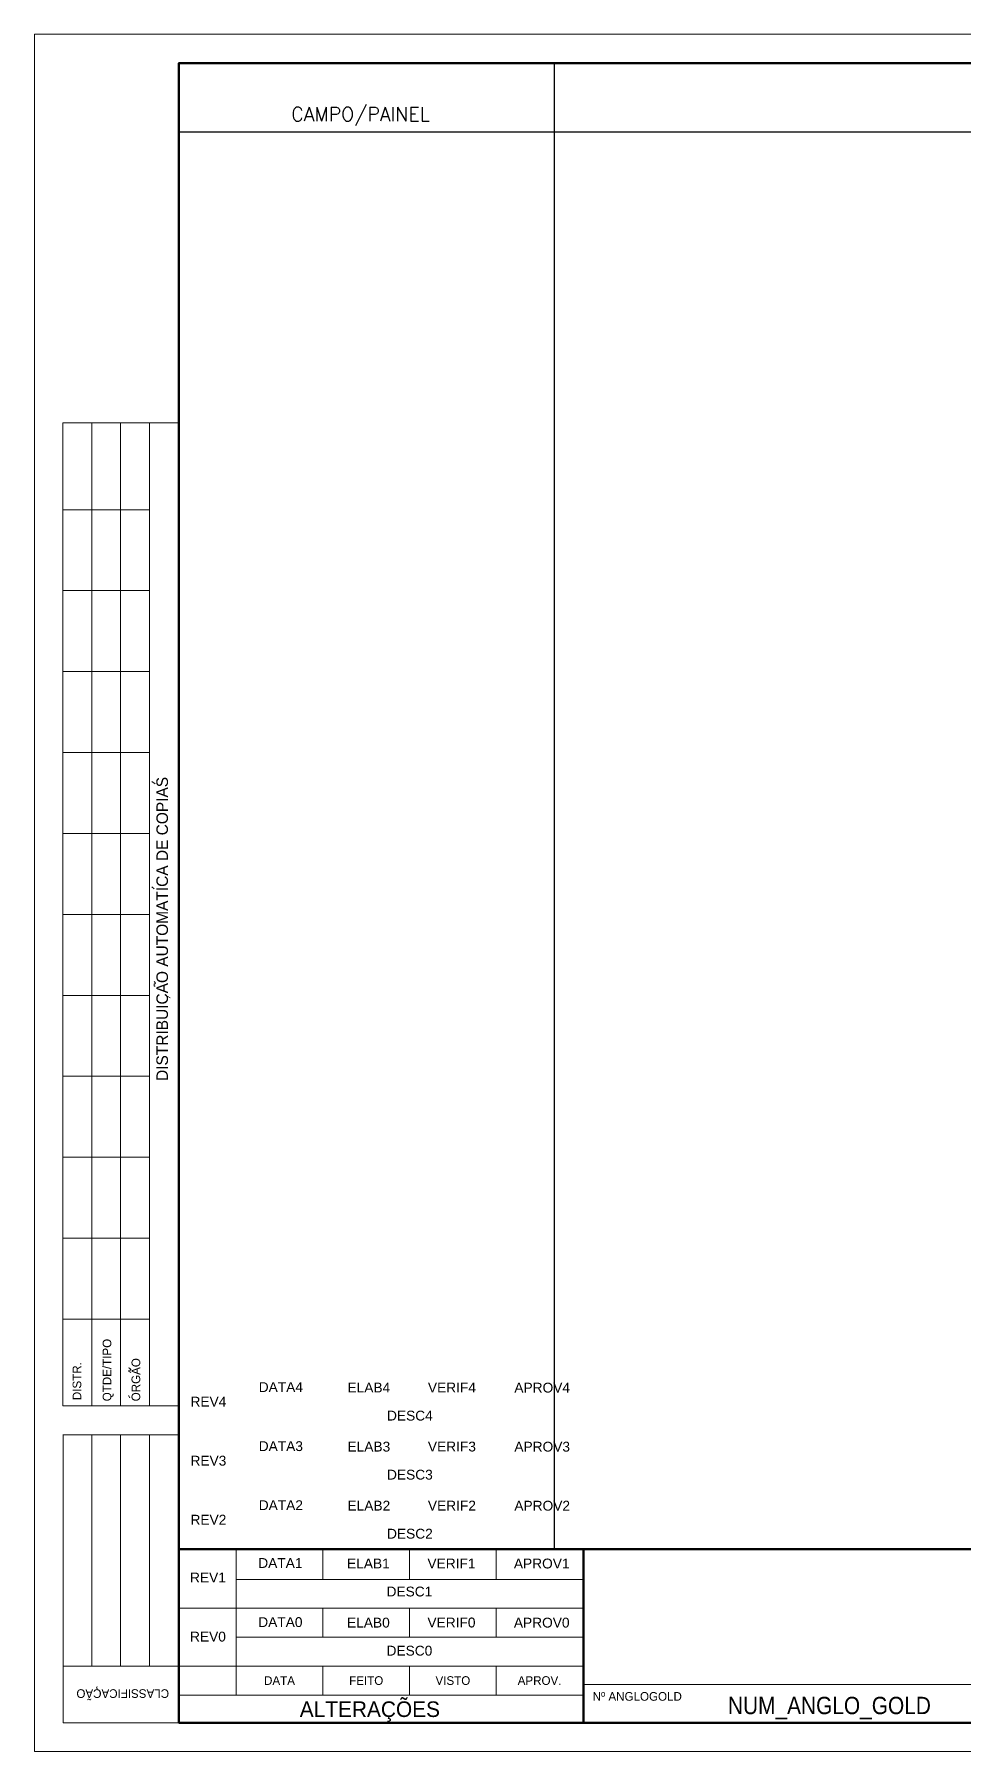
# Model space of a CAD drawing. Header units: millimetres. Extents: x 299 to 719, y 186 to 483.
# Drawn here: x 299.1 to 459.9, y 186 to 483 of the extents above; entities that cross this region are included whole.
import ezdxf
from ezdxf.enums import TextEntityAlignment as Align

# ---------------------------------------------------------------- set-up
doc = ezdxf.new("R2010")
doc.units = ezdxf.units.MM
doc.layers.add('-1', color=7, linetype='Continuous', lineweight=0)
doc.layers.add('1', color=7, linetype='Continuous', lineweight=0)
doc.layers.add('-3', color=7, linetype='Continuous')
doc.styles.add('ROMANS', font='romans')
doc.styles.add('Style-Arial', font='ARIAL.TTF')
doc.styles.add('Style-INTL_ENGINEERING', font='INTL_ENGINEERING.shx')
doc.styles.add('Style-WORKING', font='WORKING.shx')

msp = doc.modelspace()

# ---------------------------------------------------------------- linework, layer by layer
at = {"layer": '-1', "color": 7, "linetype": 'Continuous'}
for p, q in [((304.04, 245.83), (304.04, 415.83)), ((304.04, 415.83), (324.04, 415.83)), ((309.04, 245.83), (309.04, 415.83)), ((314.04, 415.83), (314.04, 245.83)), ((319.04, 245.83), (319.04, 415.83)), ((304.04, 400.83), (319.04, 400.83)), ((304.04, 386.83), (319.04, 386.83)), ((304.04, 372.83), (319.04, 372.83)), ((304.04, 358.83), (319.04, 358.83)), ((320.04, 353.43), (319.44, 353.83)), ((304.04, 344.83), (319.04, 344.83)), ((319.84, 335.23), (319.44, 335.63)), ((304.04, 330.83), (319.04, 330.83)), ((304.04, 316.83), (319.04, 316.83)), ((322.24, 316.63), (322.64, 316.43)), ((304.04, 302.83), (319.04, 302.83)), ((304.04, 288.83), (319.04, 288.83)), ((304.04, 274.83), (319.04, 274.83)), ((304.04, 260.83), (319.04, 260.83)), ((315.64, 247.23), (315.44, 247.63)), ((324.04, 245.83), (304.04, 245.83)), ((304.04, 240.83), (324.04, 240.83)), ((304.12, 191.04), (304.12, 240.83)), ((309.04, 200.83), (309.04, 240.83)), ((314.04, 240.83), (314.04, 200.83)), ((319.04, 200.83), (319.04, 240.83)), ((334.04, 221.04), (334.04, 195.83)), ((349.04, 221.04), (349.04, 215.83)), ((364.04, 221.04), (364.04, 215.83)), ((379.04, 221.04), (379.04, 215.83)), ((334.04, 215.83), (394.04, 215.83)), ((324.04, 210.83), (394.04, 210.83)), ((349.04, 210.83), (349.04, 205.83)), ((364.04, 210.83), (364.04, 205.83)), ((379.04, 210.83), (379.04, 205.83)), ((334.04, 205.83), (394.04, 205.83)), ((304.04, 200.83), (324.04, 200.83)), ((324.04, 200.83), (394.04, 200.83)), ((349.04, 200.83), (349.04, 195.83)), ((364.04, 200.83), (364.04, 195.83)), ((379.04, 200.83), (379.04, 195.83)), ((324.04, 195.83), (392.08, 195.83)), ((324.04, 195.83), (394.04, 195.83)), ((324.12, 191.04), (304.12, 191.04))]:
    msp.add_line(p, q, dxfattribs=at)
at = {"layer": '-1', "color": 7, "linetype": 'Continuous', "lineweight": 70}
for p, q in [((324.12, 221.04), (714.12, 221.04)), ((394.12, 191.04), (394.12, 221.04))]:
    msp.add_line(p, q, dxfattribs=at)
at = {"layer": '-1', "color": 7}
msp.add_line((464.12, 197.64), (394.12, 197.64), dxfattribs=at)
at = {"layer": '-1', "color": 7, "linetype": 'Continuous', "flags": 128}
msp.add_lwpolyline([(299.12, 186.04), (719.12, 186.04), (719.12, 483.04), (299.12, 483.04)], close=True, dxfattribs=at)
at = {"layer": '-1', "color": 7, "lineweight": 70, "flags": 128}
msp.add_lwpolyline([(324.12, 191.04), (714.12, 191.04), (714.12, 478.04), (324.12, 478.04)], close=True, dxfattribs=at)
at = {"layer": '-1', "color": 7, "linetype": 'Continuous'}
for points, knots in [([(320.04, 318.43), (319.97, 318.43), (319.87, 318.39), (319.84, 318.43), (319.81, 318.46), (319.84, 318.56), (319.84, 318.63), (319.84, 318.69), (319.84, 318.76), (319.84, 318.83), (319.84, 318.89), (320.01, 318.77), (320.04, 318.83), (320.07, 318.88), (320.08, 318.97), (320.04, 319.03), (319.99, 319.1), (319.93, 319.18), (319.84, 319.23)], [0, 0, 0, 0, 0.155904, 0.155904, 0.155904, 0.311808, 0.311808, 0.311808, 0.467711, 0.467711, 0.467711, 0.623615, 0.623615, 0.623615, 0.779519, 0.779519, 0.779519, 1, 1, 1, 1]), ([(315.84, 251.63), (315.69, 251.67), (315.52, 251.75), (315.44, 251.83), (315.39, 251.87), (315.56, 251.98), (315.64, 252.03), (315.7, 252.06), (315.83, 252), (315.84, 252.03), (315.87, 252.09), (315.62, 252.37), (315.44, 252.43)], [0, 0, 0, 0, 0.298991, 0.298991, 0.298991, 0.48809, 0.48809, 0.48809, 0.621803, 0.621803, 0.621803, 1, 1, 1, 1])]:
    msp.add_open_spline(points, degree=3, knots=knots, dxfattribs=at)
at = {"layer": '-3', "color": 7, "linetype": 'Continuous', "ltscale": 10}
for p, q in [((389.12, 221.04), (389.12, 478.04)), ((324.12, 466.2), (714.12, 466.2))]:
    msp.add_line(p, q, dxfattribs=at)
at = {"layer": '1', "color": 7, "linetype": 'Continuous'}
for p, q in [((304.04, 245.83), (304.04, 415.83)), ((304.04, 415.83), (324.04, 415.83)), ((309.04, 245.83), (309.04, 415.83)), ((314.04, 415.83), (314.04, 245.83)), ((319.04, 245.83), (319.04, 415.83)), ((304.04, 400.83), (319.04, 400.83)), ((304.04, 386.83), (319.04, 386.83)), ((304.04, 372.83), (319.04, 372.83)), ((304.04, 358.83), (319.04, 358.83)), ((320.04, 353.43), (319.44, 353.83)), ((304.04, 344.83), (319.04, 344.83)), ((319.84, 335.23), (319.44, 335.63)), ((304.04, 330.83), (319.04, 330.83)), ((304.04, 316.83), (319.04, 316.83)), ((322.24, 316.63), (322.64, 316.43)), ((304.04, 302.83), (319.04, 302.83)), ((304.04, 288.83), (319.04, 288.83)), ((304.04, 274.83), (319.04, 274.83)), ((304.04, 260.83), (319.04, 260.83)), ((315.64, 247.23), (315.44, 247.63)), ((324.04, 245.83), (304.04, 245.83)), ((304.04, 240.83), (324.04, 240.83)), ((304.12, 191.04), (304.12, 240.83)), ((309.04, 200.83), (309.04, 240.83)), ((314.04, 240.83), (314.04, 200.83)), ((319.04, 200.83), (319.04, 240.83)), ((334.04, 221.04), (334.04, 195.83)), ((349.04, 221.04), (349.04, 215.83)), ((364.04, 221.04), (364.04, 215.83)), ((379.04, 221.04), (379.04, 215.83)), ((334.04, 215.83), (394.04, 215.83)), ((324.04, 210.83), (394.04, 210.83)), ((349.04, 210.83), (349.04, 205.83)), ((364.04, 210.83), (364.04, 205.83)), ((379.04, 210.83), (379.04, 205.83)), ((334.04, 205.83), (394.04, 205.83)), ((304.04, 200.83), (324.04, 200.83)), ((324.04, 200.83), (394.04, 200.83)), ((349.04, 200.83), (349.04, 195.83)), ((364.04, 200.83), (364.04, 195.83)), ((379.04, 200.83), (379.04, 195.83)), ((324.04, 195.83), (394.04, 195.83)), ((324.04, 195.83), (392.08, 195.83)), ((324.12, 191.04), (304.12, 191.04))]:
    msp.add_line(p, q, dxfattribs=at)
at = {"layer": '1', "color": 7, "linetype": 'Continuous', "lineweight": 70}
for p, q in [((324.12, 221.04), (714.12, 221.04)), ((394.12, 191.04), (394.12, 221.04))]:
    msp.add_line(p, q, dxfattribs=at)
at = {"layer": '1', "color": 7}
msp.add_line((464.12, 197.64), (394.12, 197.64), dxfattribs=at)
at = {"layer": '1', "color": 7, "linetype": 'Continuous', "flags": 128}
msp.add_lwpolyline([(299.12, 186.04), (719.12, 186.04), (719.12, 483.04), (299.12, 483.04)], close=True, dxfattribs=at)
at = {"layer": '1', "color": 7, "lineweight": 70, "flags": 128}
msp.add_lwpolyline([(324.12, 191.04), (714.12, 191.04), (714.12, 478.04), (324.12, 478.04)], close=True, dxfattribs=at)
at = {"layer": '1', "color": 7, "linetype": 'Continuous'}
for points, knots in [([(320.04, 318.43), (319.97, 318.43), (319.87, 318.39), (319.84, 318.43), (319.81, 318.46), (319.84, 318.56), (319.84, 318.63), (319.84, 318.69), (319.84, 318.76), (319.84, 318.83), (319.84, 318.89), (320.01, 318.77), (320.04, 318.83), (320.07, 318.88), (320.08, 318.97), (320.04, 319.03), (319.99, 319.1), (319.93, 319.18), (319.84, 319.23)], [0, 0, 0, 0, 0.155904, 0.155904, 0.155904, 0.311808, 0.311808, 0.311808, 0.467711, 0.467711, 0.467711, 0.623615, 0.623615, 0.623615, 0.779519, 0.779519, 0.779519, 1, 1, 1, 1]), ([(315.84, 251.63), (315.69, 251.67), (315.52, 251.75), (315.44, 251.83), (315.39, 251.87), (315.56, 251.98), (315.64, 252.03), (315.7, 252.06), (315.83, 252), (315.84, 252.03), (315.87, 252.09), (315.62, 252.37), (315.44, 252.43)], [0, 0, 0, 0, 0.298991, 0.298991, 0.298991, 0.48809, 0.48809, 0.48809, 0.621803, 0.621803, 0.621803, 1, 1, 1, 1])]:
    msp.add_open_spline(points, degree=3, knots=knots, dxfattribs=at)

# ---------------------------------------------------------------- texts
at = {"layer": '-1', "color": 7, "linetype": 'Continuous'}
for s, height, rotation, style, p in [('DISTRIBUICAO AUTOMATICA DE COPIAS', 1.9992, 90, 'Style-WORKING', (322.24, 302.03)), ('QTDE/TIPO', 1.499, 90, 'Style-WORKING', (312.44, 246.63)), ('DISTR.', 1.499, 90, 'Style-WORKING', (307.24, 246.83)), ('ORGAO', 1.499, 90, 'Style-WORKING', (317.44, 246.63)), ('CLASSIFICA%%199%%195O', 1.499, 180, 'Style-INTL_ENGINEERING', (322.44, 196.83))]:
    msp.add_text(s, height=height, rotation=rotation, dxfattribs=dict(at, style=style)).set_placement(p)
at = {"layer": '-1', "color": 7, "linetype": 'Continuous', "style": 'Style-WORKING'}
for s, p in [('DATA', (341.54, 198.33)), ('FEITO', (356.54, 198.33)), ('VISTO', (371.54, 198.33)), ('APROV.', (386.54, 198.33))]:
    msp.add_text(s, height=1.499, dxfattribs=at).set_placement(p, align=Align.MIDDLE_CENTER)
at = {"layer": '-1', "color": 7, "linetype": 'Continuous'}
msp.add_text('Nº ANGLOGOLD', height=1.499, dxfattribs=at).set_placement((395.72, 194.84))
at = {"layer": '-1', "color": 7, "linetype": 'Continuous', "style": 'Style-INTL_ENGINEERING'}
msp.add_text('ALTERA%%199%%213ES', height=2.699, dxfattribs=at).set_placement((345.04, 192.03))
at = {"layer": '-1', "color": 7, "lineweight": -3, "style": 'Style-Arial'}
for tag, p in [('REV1', (329.16, 216.15)), ('DATA1', (341.69, 218.66)), ('ELAB1', (356.92, 218.58)), ('VERIF1', (371.29, 218.59)), ('APROV1', (386.91, 218.57)), ('DESC1', (364.02, 213.73)), ('DATA0', (341.69, 208.44)), ('ELAB0', (356.92, 208.35)), ('VERIF0', (371.29, 208.37)), ('APROV0', (386.91, 208.35)), ('REV0', (329.16, 205.93)), ('DESC0', (364.02, 203.5))]:
    msp.add_attdef(tag, text='', height=1.7, dxfattribs=at).set_placement(p, align=Align.MIDDLE_CENTER)
at = {"layer": '-1', "color": 7, "width": 0.9}
msp.add_attdef('NUM_ANGLO_GOLD', text='', height=3, dxfattribs=at).set_placement((436.69, 194.02), align=Align.MIDDLE_CENTER)
at = {"layer": '-3', "color": 7, "style": 'ROMANS'}
msp.add_text('CAMPO/PAINEL', height=2.4, dxfattribs=at).set_placement((343.57, 468.02))
at = {"layer": '1', "color": 7, "linetype": 'Continuous'}
for s, height, rotation, style, p in [('DISTRIBUICAO AUTOMATICA DE COPIAS', 1.9992, 90, 'Style-WORKING', (322.24, 302.03)), ('QTDE/TIPO', 1.499, 90, 'Style-WORKING', (312.44, 246.63)), ('DISTR.', 1.499, 90, 'Style-WORKING', (307.24, 246.83)), ('ORGAO', 1.499, 90, 'Style-WORKING', (317.44, 246.63)), ('CLASSIFICA%%199%%195O', 1.499, 180, 'Style-INTL_ENGINEERING', (322.44, 196.83))]:
    msp.add_text(s, height=height, rotation=rotation, dxfattribs=dict(at, style=style)).set_placement(p)
at = {"layer": '1', "color": 7, "linetype": 'Continuous', "style": 'Style-WORKING'}
for s, p in [('DATA', (341.54, 198.33)), ('FEITO', (356.54, 198.33)), ('VISTO', (371.54, 198.33)), ('APROV.', (386.54, 198.33))]:
    msp.add_text(s, height=1.499, dxfattribs=at).set_placement(p, align=Align.MIDDLE_CENTER)
at = {"layer": '1', "color": 7, "linetype": 'Continuous'}
msp.add_text('Nº ANGLOGOLD', height=1.499, dxfattribs=at).set_placement((395.72, 194.84))
at = {"layer": '1', "color": 7, "linetype": 'Continuous', "style": 'Style-INTL_ENGINEERING'}
msp.add_text('ALTERA%%199%%213ES', height=2.699, dxfattribs=at).set_placement((345.04, 192.03))
at = {"layer": '1', "color": 7, "lineweight": -3, "style": 'Style-Arial'}
for tag, p in [('DATA4', (341.77, 249.08)), ('ELAB4', (357, 249)), ('VERIF4', (371.37, 249.01)), ('APROV4', (386.99, 248.99)), ('REV4', (329.24, 246.57)), ('DESC4', (364.1, 244.15)), ('DATA3', (341.77, 238.87)), ('ELAB3', (357, 238.79)), ('VERIF3', (371.37, 238.8)), ('APROV3', (386.99, 238.78)), ('REV3', (329.24, 236.36)), ('DESC3', (364.1, 233.94)), ('DATA2', (341.77, 228.66)), ('ELAB2', (357, 228.58)), ('VERIF2', (371.37, 228.59)), ('APROV2', (386.99, 228.57)), ('REV2', (329.24, 226.15)), ('DESC2', (364.1, 223.73)), ('REV1', (329.16, 216.15)), ('DATA1', (341.69, 218.66)), ('ELAB1', (356.92, 218.58)), ('VERIF1', (371.29, 218.59)), ('APROV1', (386.91, 218.57)), ('DESC1', (364.02, 213.73)), ('DATA0', (341.69, 208.44)), ('ELAB0', (356.92, 208.35)), ('VERIF0', (371.29, 208.37)), ('APROV0', (386.91, 208.35)), ('REV0', (329.16, 205.93)), ('DESC0', (364.02, 203.5))]:
    msp.add_attdef(tag, text='', height=1.7, dxfattribs=at).set_placement(p, align=Align.MIDDLE_CENTER)
at = {"layer": '1', "color": 7, "width": 0.9}
msp.add_attdef('NUM_ANGLO_GOLD', text='', height=3, dxfattribs=at).set_placement((436.69, 194.02), align=Align.MIDDLE_CENTER)

doc.saveas('drawing.dxf')
